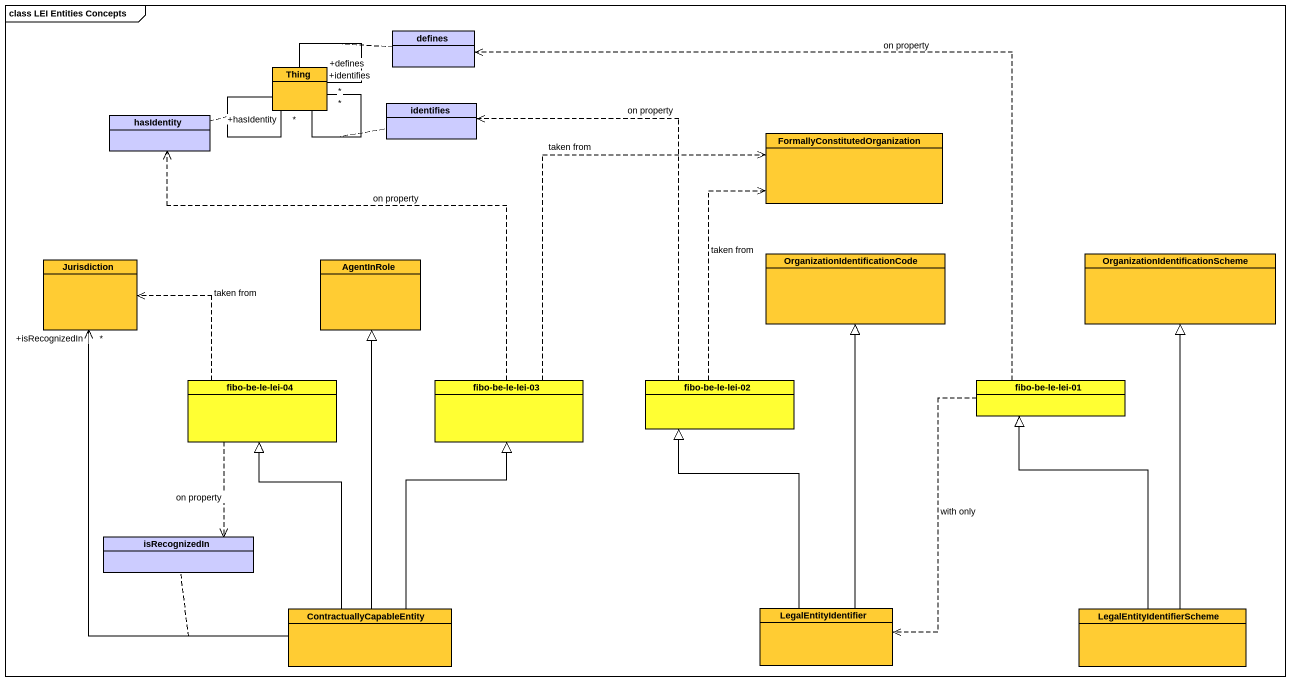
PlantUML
@startuml
mainframe class LEI Entities Concepts
hide circle
hide empty members
class defines #CCCCFF
class Thing #FFCC33
class hasIdentity #CCCCFF
class identifies #CCCCFF
class "FormallyConstitutedOrganization" as FormallyConstitutedOrganizat #FFCC33
class Jurisdiction #FFCC33
class AgentInRole #FFCC33
class "OrganizationIdentificationCode" as OrganizationIdentificationCo #FFCC33
class "OrganizationIdentificationScheme" as OrganizationIdentificationSc #FFCC33
class "fibo-be-le-lei-04" as fibo_be_le_lei_04 #FFFF33
class "fibo-be-le-lei-03" as fibo_be_le_lei_03 #FFFF33
class "fibo-be-le-lei-02" as fibo_be_le_lei_02 #FFFF33
class "fibo-be-le-lei-01" as fibo_be_le_lei_01 #FFFF33
class isRecognizedIn #CCCCFF
class ContractuallyCapableEntity #FFCC33
class LegalEntityIdentifier #FFCC33
class LegalEntityIdentifierScheme #FFCC33
Thing -- "+hasIdentity\n*" Thing
(Thing, Thing) .. hasIdentity
Thing -- "+identifies\n*" Thing
(Thing, Thing) .. identifies
Thing -- "+defines\n*" Thing
(Thing, Thing) .. defines
fibo_be_le_lei_04 .up.> Jurisdiction : taken from
fibo_be_le_lei_04 ..> isRecognizedIn : on property
fibo_be_le_lei_03 .up.> hasIdentity : on property
fibo_be_le_lei_03 .up.> FormallyConstitutedOrganizat : taken from
fibo_be_le_lei_02 .up.> identifies : on property
fibo_be_le_lei_02 .up.> FormallyConstitutedOrganizat : taken from
fibo_be_le_lei_01 .left.> defines : on property
fibo_be_le_lei_01 ..> LegalEntityIdentifier : with only
ContractuallyCapableEntity -up-> "+isRecognizedIn\n*" Jurisdiction
(ContractuallyCapableEntity, Jurisdiction) .. isRecognizedIn
ContractuallyCapableEntity -up-|> AgentInRole
ContractuallyCapableEntity -up-|> fibo_be_le_lei_04
ContractuallyCapableEntity -up-|> fibo_be_le_lei_03
LegalEntityIdentifier -up-|> OrganizationIdentificationCo
LegalEntityIdentifier -up-|> fibo_be_le_lei_02
LegalEntityIdentifierScheme -up-|> OrganizationIdentificationSc
LegalEntityIdentifierScheme -up-|> fibo_be_le_lei_01
@enduml
